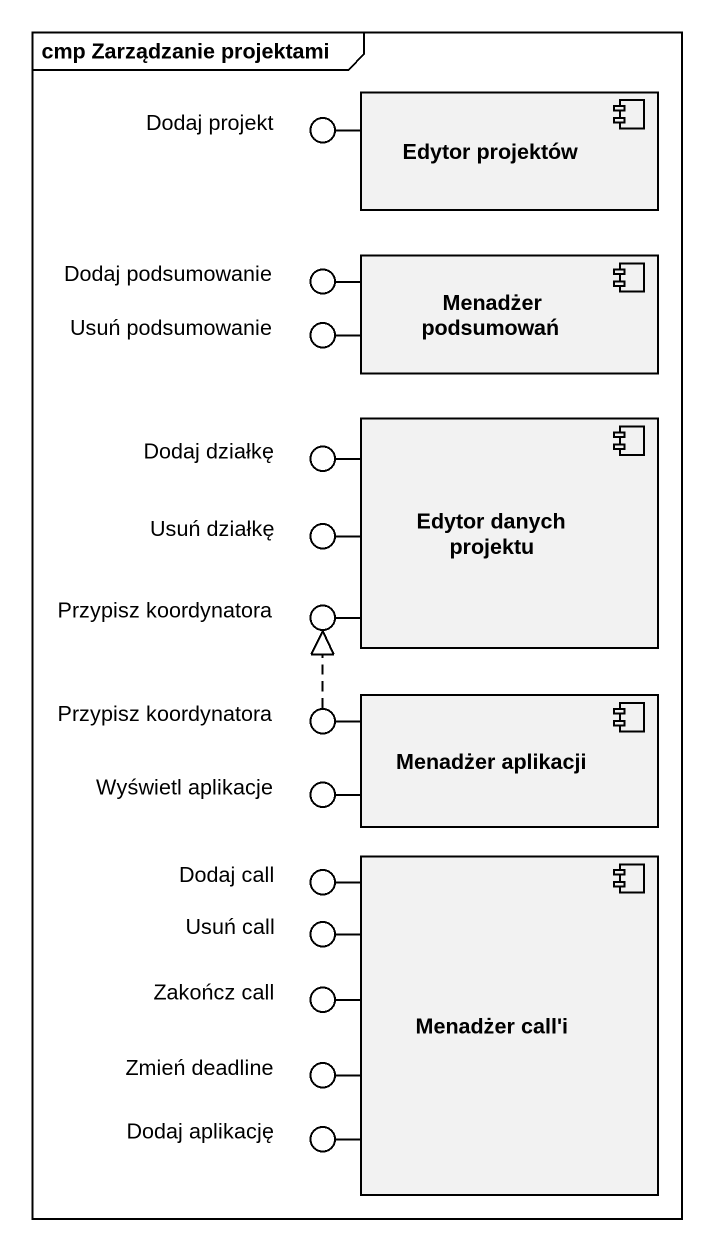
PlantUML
@startuml
mainframe cmp Zarządzanie projektami
() "Dodaj projekt" as Dodaj_projekt
component "Edytor projektów" as Edytor_projektów
() "Dodaj podsumowanie" as Dodaj_podsumowanie
() "Usuń podsumowanie" as Usuń_podsumowanie
component "Menadżer podsumowań" as Menadżer_podsumowań
component "Edytor danych projektu" as Edytor_danych_projektu
() "Dodaj działkę" as Dodaj_działkę
() "Przypisz koordynatora" as Przypisz_koordynatora
() "Usuń działkę" as Usuń_działkę
component "Menadżer aplikacji" as Menadżer_aplikacji
() "Przypisz koordynatora" as Przypisz_koordynatora_2
() "Wyświetl aplikacje" as Wyświetl_aplikacje
() "Dodaj call" as Dodaj_call
component "Menadżer call'i" as Menadżer_call_i
() "Usuń call" as Usuń_call
() "Zakończ call" as Zakończ_call
() "Zmień deadline" as Zmień_deadline
() "Dodaj aplikację" as Dodaj_aplikację
Edytor_projektów -left- Dodaj_projekt
Menadżer_podsumowań -left- Dodaj_podsumowanie
Menadżer_podsumowań -left- Usuń_podsumowanie
Edytor_danych_projektu -left- Dodaj_działkę
Edytor_danych_projektu -left- Przypisz_koordynatora
Edytor_danych_projektu -left- Usuń_działkę
Menadżer_aplikacji -left- Przypisz_koordynatora_2
Menadżer_aplikacji -left- Wyświetl_aplikacje
Menadżer_call_i -up- Dodaj_call
Menadżer_call_i -left- Usuń_call
Menadżer_call_i -left- Zakończ_call
Menadżer_call_i -left- Zmień_deadline
Menadżer_call_i -- Dodaj_aplikację
Przypisz_koordynatora_2 .up.|> Przypisz_koordynatora
@enduml
